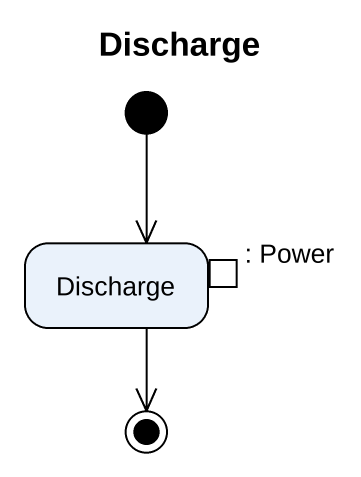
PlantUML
@startuml
title Discharge
hide empty description
state Discharge {
  state ": Power" as Power <<outputPin>>
}
[*] --> Discharge
Discharge --> [*]
@enduml
